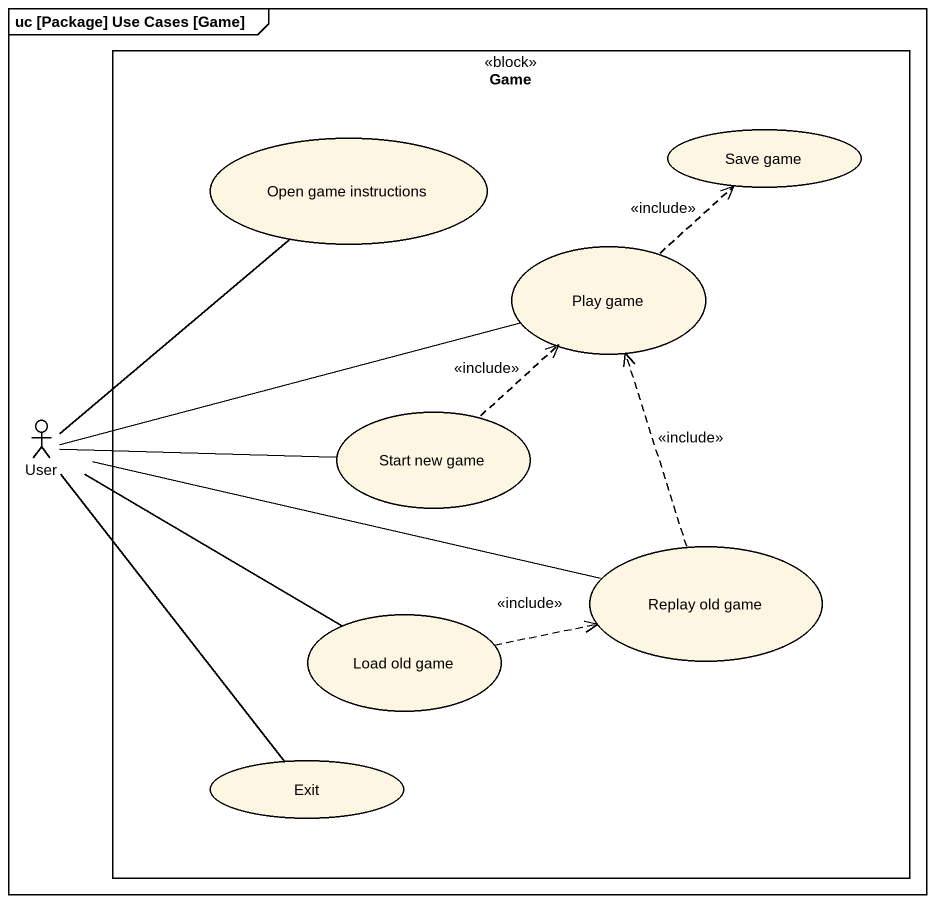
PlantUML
@startuml
mainframe uc [Package] Use Cases [Game]
rectangle Game <<block>> {
  usecase "Open game instructions" as Open_game_instructions
  usecase "Save game" as Save_game
  usecase "Play game" as Play_game
  usecase "Start new game" as Start_new_game
  usecase "Replay old game" as Replay_old_game
  usecase "Load old game" as Load_old_game
  usecase Exit
}
actor User
Open_game_instructions -- User
Play_game .up.> Save_game : <<include>>
Play_game -left- User
User -- Exit
Start_new_game .up.> Play_game : <<include>>
Start_new_game -left- User
Replay_old_game .up.> Play_game : <<include>>
Replay_old_game -left- User
Load_old_game -left- User
Load_old_game .right.> Replay_old_game : <<include>>
@enduml
